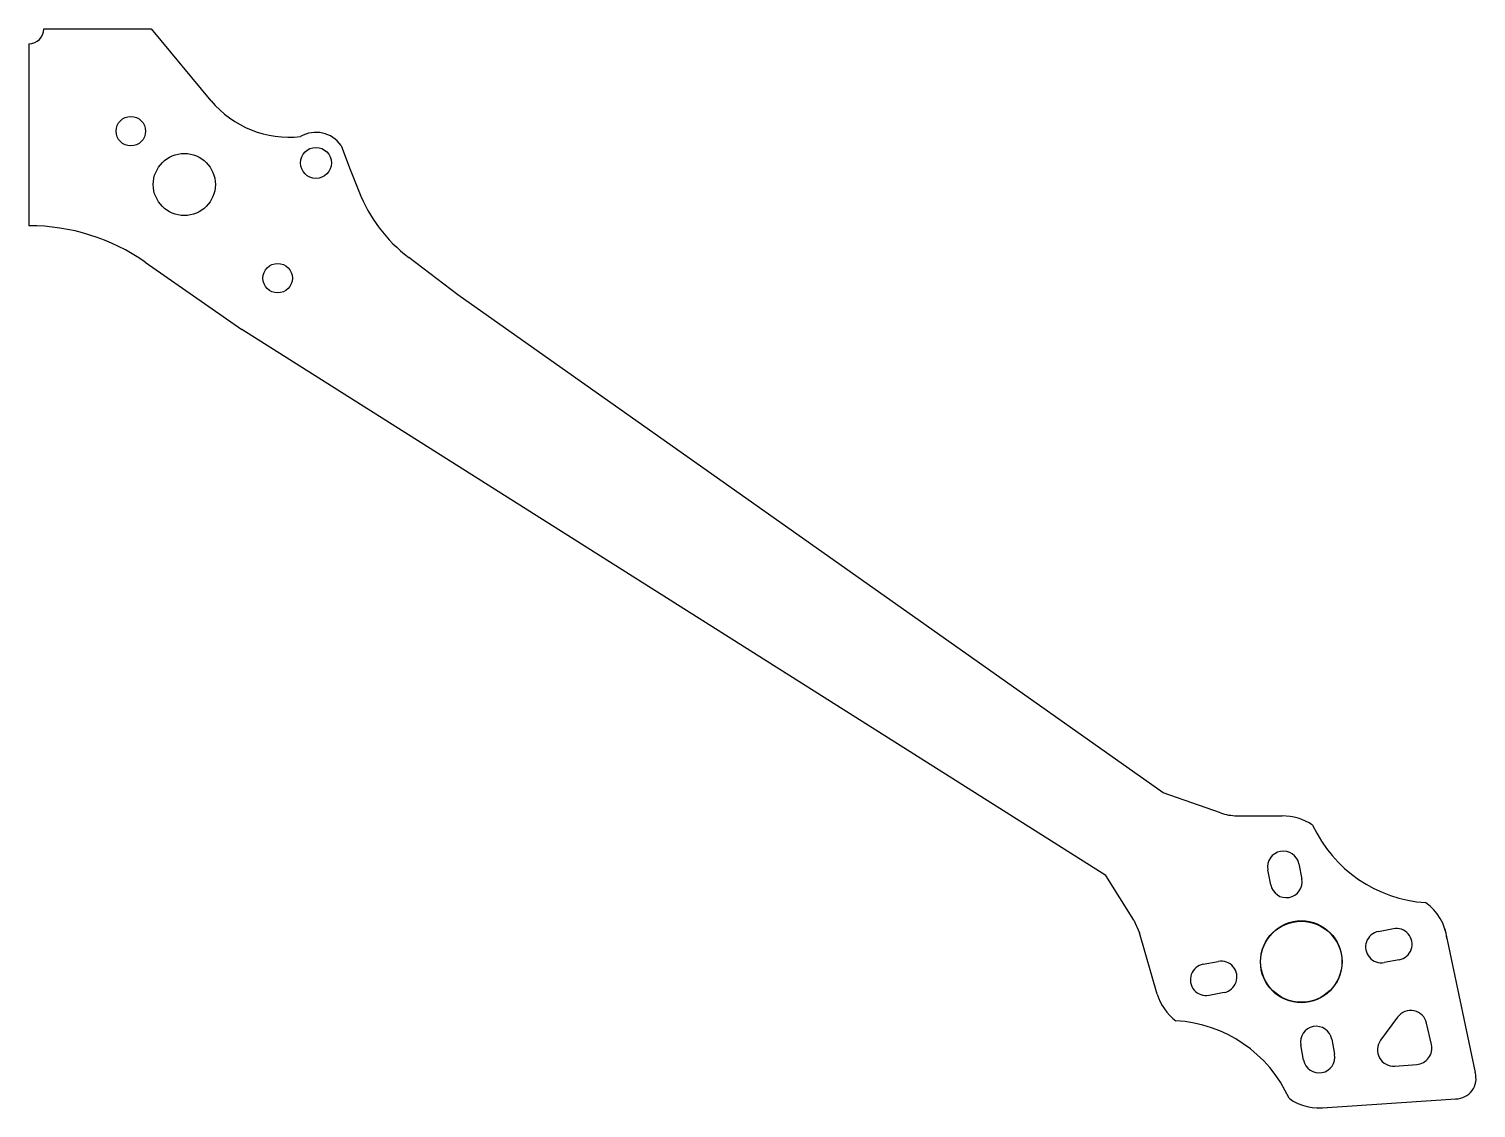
# Model space of a CAD drawing. Header units: millimetres. Extents: x 0 to 142, y -106 to 0.
import ezdxf

# ---------------------------------------------------------------- set-up
doc = ezdxf.new("R2010")
doc.units = ezdxf.units.MM
doc.layers.get('0').update_dxf_attribs({"linetype": 'CONTINUOUS'})

msp = doc.modelspace()

# ---------------------------------------------------------------- linework, layer by layer
for p, q in [((1.45, 0), (12, 0)), ((12, 0), (17.88, -7.04)), ((0, -1.45), (0, -19.31)), ((30.65, -11.44), (31.5, -13.62)), ((31.5, -13.62), (32.4, -15.93)), ((42.14, -26.1), (37.3, -22.43)), ((11.42, -22.9), (20.92, -29.5)), ((111.41, -74.98), (42.14, -26.1)), ((105.77, -83.09), (20.92, -29.5)), ((117.03, -76.95), (111.41, -74.98)), ((118.66, -77.23), (123.09, -77.25)), ((124.74, -81.96), (125.01, -83.44)), ((108.51, -87.48), (105.77, -83.09)), ((121.97, -84.01), (121.69, -82.53)), ((108.51, -87.48), (109.07, -88.72)), ((110.82, -94.73), (109.07, -88.72)), ((132.54, -88.59), (134.01, -88.31)), ((139.07, -88.33), (142.04, -102.42)), ((115.34, -91.81), (116.81, -91.53)), ((134.59, -91.36), (133.11, -91.64)), ((117.38, -94.58), (115.91, -94.86)), ((127.96, -99.16), (128.23, -100.64)), ((125.19, -101.21), (124.91, -99.73)), ((126.57, -105.92), (140.13, -105.02))]:
    msp.add_line(p, q)
msp.add_lwpolyline([(134.43, -97), (132.76, -99.26, 0.643222), (134.17, -101.81), (136.31, -101.64, 0.455726), (137.75, -99.7), (137.28, -97.6, 0.643222)], format="xyb", close=True)
for centre, radius in [((10.01, -10.03), 1.45), ((15.26, -15.27), 3.05), ((28.19, -13.15), 1.52), ((24.43, -24.46), 1.45), ((124.96, -91.58), 4), ((124.97, -91.54), 4)]:
    msp.add_circle(centre, radius)
for centre, radius, start, end in [((0, 0), 1.45, -90, 0), ((25.56, -0.63), 10, 219.8843, 276.406), ((28.19, -13.15), 3, 34.8649, 120.4154), ((46.38, -10.49), 15, 201.2959, 232.7755), ((0, -39.31), 20, 55.1646, 89.9999), ((118.68, -72.23), 5, 250.6861, 269.7899), ((123.21, -82.25), 5, 54.9421, 91.409), ((138.06, -72.58), 13.21, 204.9545, 266.2418), ((123.21, -82.25), 1.55, 10.6, 190.6), ((123.49, -83.72), 1.55, -169.4, 10.6), ((134.3, -89.84), 5, 6.2771, 54.596), ((132.83, -90.11), 1.55, 100.6, 280.6), ((134.3, -89.84), 1.55, -79.4, 100.6), ((115.62, -93.33), 1.55, 100.6, 280.6), ((117.1, -93.06), 1.55, -79.4, 100.6), ((115.62, -93.33), 5, 196.2832, 233.5728), ((111.92, -110.34), 13.01, 24.4212, 86.7705), ((126.43, -99.45), 1.55, 10.6, 190.6), ((126.71, -100.92), 1.55, -169.4, 10.6), ((140.13, -103.02), 2, -90.1573, 17.5453), ((126.71, -100.92), 5, 233.9164, 279.1957)]:
    msp.add_arc(centre, radius, start, end)

doc.saveas('drawing.dxf')
